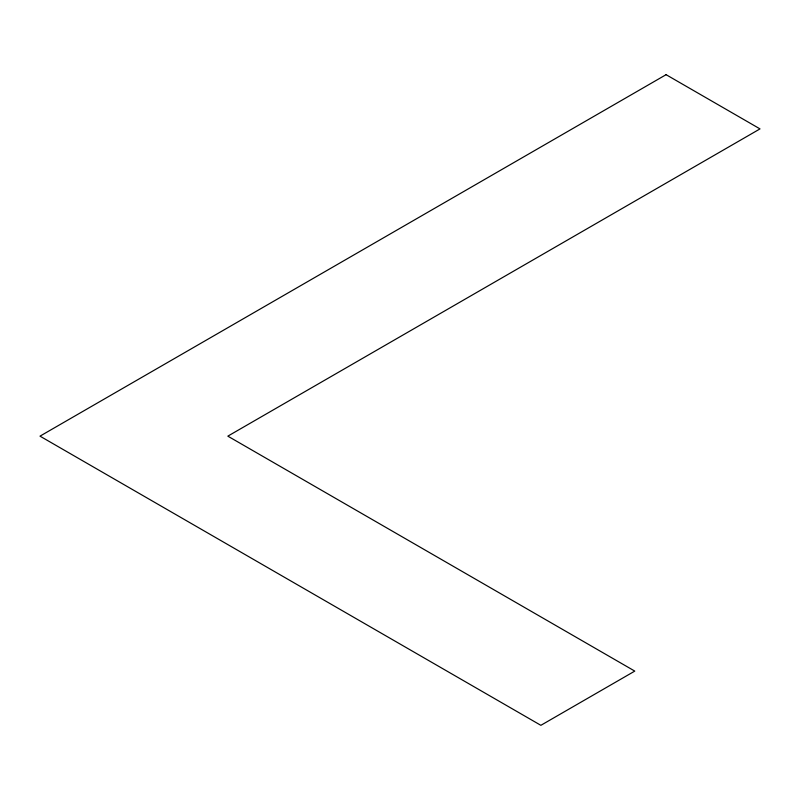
<?xml version="1.0" encoding="UTF-8"?>
<svg xmlns="http://www.w3.org/2000/svg" width="800" height="800" viewBox="0 0 800 800"><rect width="100%" height="100%" fill="white"/><g stroke="black" fill="none" stroke-linecap="round" stroke-linejoin="round"><path stroke-width="1.2" d="M666.09 74.68L40 436.15L540.87 725.32L634.78 671.1L227.83 436.15L760 128.9L666.09 74.68"/></g></svg>
